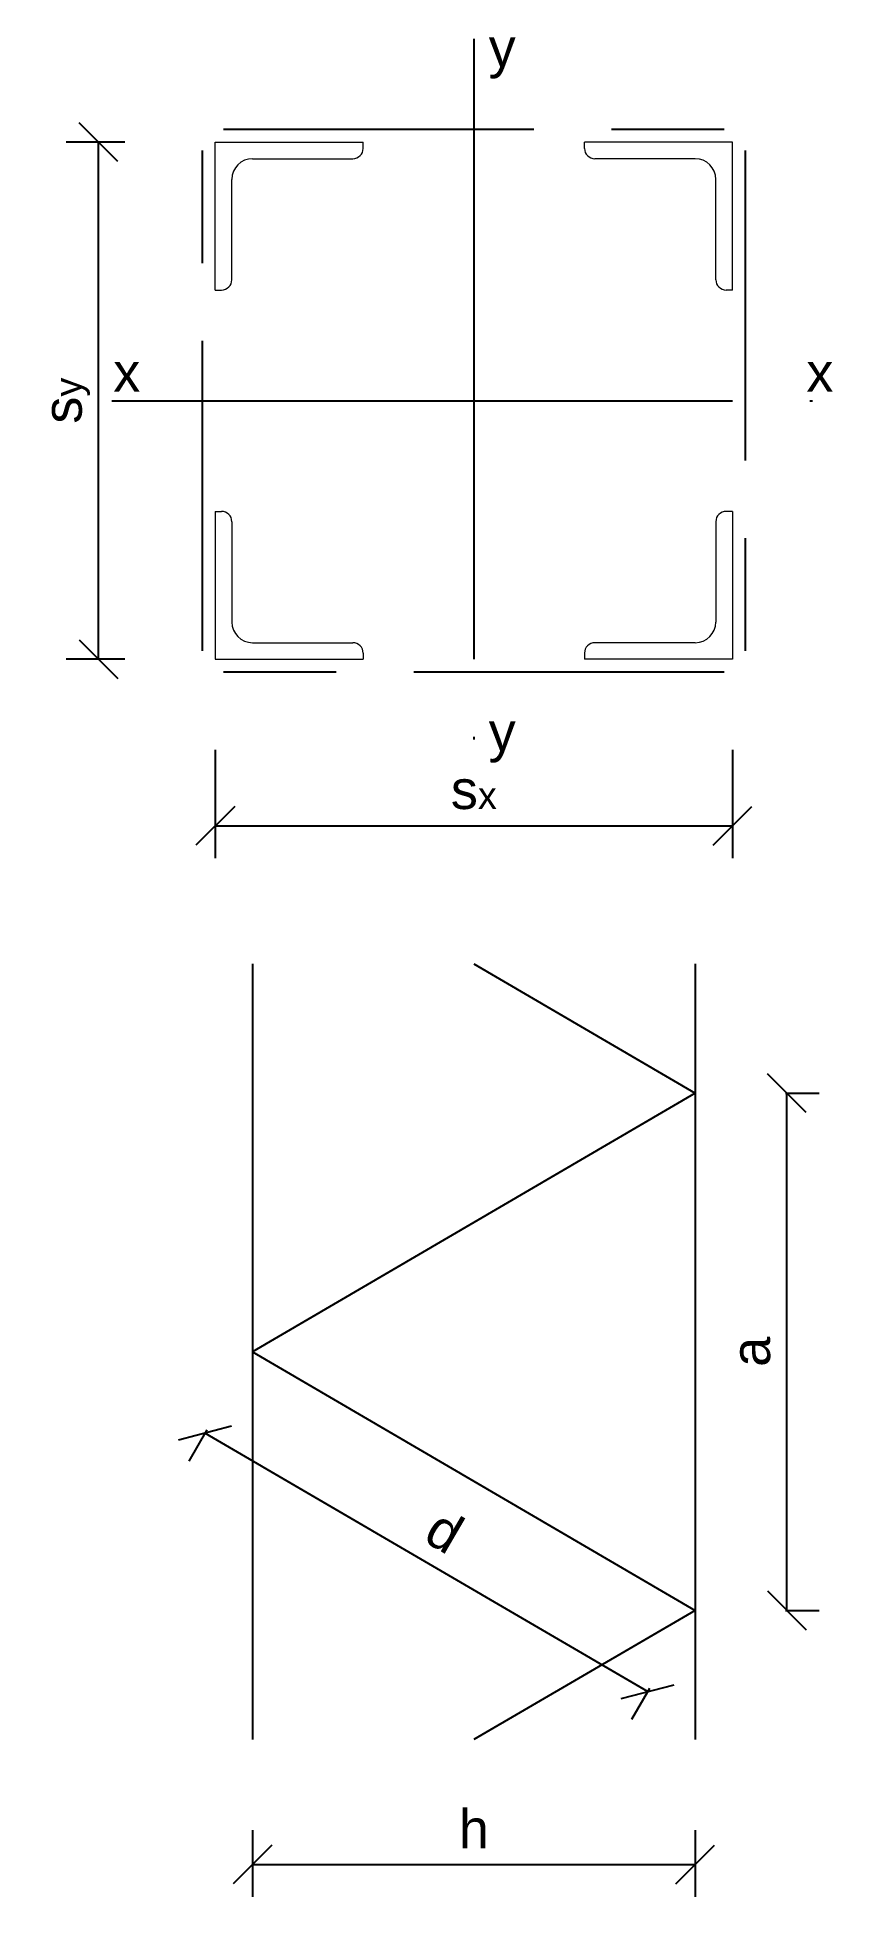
# Model space of a CAD drawing. Header units: millimetres. Extents: x 2414.3 to 2445.1, y 1727.6 to 1799.6.
import ezdxf

# ---------------------------------------------------------------- set-up
doc = ezdxf.new("R2010")
doc.units = ezdxf.units.MM
for name, pattern in [('ACAD_ISO02W100', [15, 12, -3]), ('ACAD_ISO04W100', [30, 24, -3, 0, -3]), ('CONTINUA', [200, 100, 100])]:
    doc.linetypes.add(name, pattern=pattern)
doc.layers.add('00_EST_ANGULARES', color=4, linetype='CONTINUA', lineweight=20)
doc.styles.get("Standard").update_dxf_attribs({"font": 'arial.ttf'})
doc.dimstyles.new('ISO-25', dxfattribs={"dimtxt": 1.5, "dimasz": 1.5, "dimexe": 1.25, "dimexo": 3.5, "dimtad": 1, "dimtxsty": 'Standard', "dimblk": 'OBLIQUE', "dimcen": 2.5, "dimadec": 0, "dimazin": 0, "dimtfac": 1, "dimtmove": 0, "dimatfit": 3, "dimfxl": 1, "dimarcsym": 0})

# ---------------------------------------------------------------- blocks, each defined once
blk = doc.blocks.new('_Oblique')
at = {"color": 0, "linetype": 'ByBlock', "lineweight": -2}
blk.add_line((-0.5, -0.5), (0.5, 0.5), dxfattribs=at)
blk = doc.blocks.new('*D10')
at = {"color": 0, "lineweight": -2, "transparency": 16777216}
for p, q in [((2421.139, 1771.996), (2421.139, 1767.805)), ((2441.139, 1771.996), (2441.139, 1767.805)), ((2421.139, 1769.055), (2441.139, 1769.055))]:
    blk.add_line(p, q, dxfattribs=at)
at = {"layer": 'Defpoints', "color": 0, "transparency": 16777216}
for p in [(2421.139, 1775.496), (2441.139, 1775.496), (2441.139, 1769.055)]:
    blk.add_point(p, dxfattribs=at)
at = {"color": 0, "lineweight": -2, "transparency": 16777216, "xscale": 1.5, "yscale": 1.5, "zscale": 1.5, "rotation": 180}
blk.add_blockref('_Oblique', (2421.139, 1769.055), dxfattribs=at)
at = {"color": 0, "lineweight": -2, "transparency": 16777216, "xscale": 1.5, "yscale": 1.5, "zscale": 1.5}
blk.add_blockref('_Oblique', (2441.139, 1769.055), dxfattribs=at)
at = {"color": 0, "transparency": 16777216, "insert": (2431.139, 1770.442), "char_height": 1.5, "attachment_point": 5}
blk.add_mtext('s{\\H0.7x;\\S^ x;}', dxfattribs=at)
blk = doc.blocks.new('*D11')
at = {"color": 0, "lineweight": -2, "transparency": 16777216}
for p, q in [((2417.639, 1795.496), (2415.372, 1795.496)), ((2416.622, 1775.496), (2416.622, 1795.496)), ((2417.639, 1775.496), (2415.372, 1775.496))]:
    blk.add_line(p, q, dxfattribs=at)
at = {"layer": 'Defpoints', "color": 0, "transparency": 16777216}
for p in [(2416.622, 1795.496), (2421.139, 1795.496), (2421.139, 1775.496)]:
    blk.add_point(p, dxfattribs=at)
at = {"color": 0, "lineweight": -2, "transparency": 16777216, "xscale": 1.5, "yscale": 1.5, "zscale": 1.5}
for p, rotation in [((2416.622, 1795.496), 90), ((2416.622, 1775.496), 270)]:
    blk.add_blockref('_Oblique', p, dxfattribs=dict(at, rotation=rotation))
at = {"color": 0, "transparency": 16777216, "insert": (2415.235, 1785.496), "char_height": 1.5, "attachment_point": 5, "rotation": 90}
blk.add_mtext('s{\\H0.7x;\\S^ y;}', dxfattribs=at)
blk = doc.blocks.new('*D13')
at = {"color": 0, "lineweight": -2, "transparency": 16777216}
for p, q in [((2443.199, 1758.709), (2444.495, 1758.709)), ((2443.245, 1738.709), (2443.245, 1758.709)), ((2443.199, 1738.709), (2444.495, 1738.709))]:
    blk.add_line(p, q, dxfattribs=at)
at = {"layer": 'Defpoints', "color": 0, "transparency": 16777216}
for p in [(2439.699, 1758.709), (2443.245, 1758.709), (2439.699, 1738.709)]:
    blk.add_point(p, dxfattribs=at)
at = {"color": 0, "lineweight": -2, "transparency": 16777216, "xscale": 1.5, "yscale": 1.5, "zscale": 1.5}
for p, rotation in [((2443.245, 1758.709), 90), ((2443.245, 1738.709), 270)]:
    blk.add_blockref('_Oblique', p, dxfattribs=dict(at, rotation=rotation))
at = {"color": 0, "transparency": 16777216, "insert": (2441.857, 1748.709), "char_height": 1.5, "attachment_point": 5, "rotation": 90}
blk.add_mtext('a', dxfattribs=at)
blk = doc.blocks.new('*D14')
at = {"color": 0, "lineweight": -2, "transparency": 16777216}
for p, q in [((2420.813, 1745.687), (2420.111, 1744.485)), ((2420.742, 1745.565), (2437.862, 1735.565)), ((2437.933, 1735.687), (2437.231, 1734.485))]:
    blk.add_line(p, q, dxfattribs=at)
at = {"layer": 'Defpoints', "color": 0, "transparency": 16777216}
for p in [(2422.579, 1748.709), (2439.699, 1738.709), (2437.862, 1735.565)]:
    blk.add_point(p, dxfattribs=at)
at = {"color": 0, "lineweight": -2, "transparency": 16777216, "xscale": 1.5, "yscale": 1.5, "zscale": 1.5}
for p, rotation in [((2420.742, 1745.565), 149.7102803659148), ((2437.862, 1735.565), 329.7102803659148)]:
    blk.add_blockref('_Oblique', p, dxfattribs=dict(at, rotation=rotation))
at = {"color": 0, "transparency": 16777216, "insert": (2430.002, 1741.763), "char_height": 1.5, "attachment_point": 5, "rotation": 329.71028}
blk.add_mtext('d', dxfattribs=at)
blk = doc.blocks.new('*D15')
at = {"color": 0, "lineweight": -2, "transparency": 16777216}
for p, q in [((2422.579, 1730.209), (2422.579, 1727.63)), ((2439.699, 1730.209), (2439.699, 1727.63)), ((2422.579, 1728.88), (2439.699, 1728.88))]:
    blk.add_line(p, q, dxfattribs=at)
at = {"layer": 'Defpoints', "color": 0, "transparency": 16777216}
for p in [(2422.579, 1733.709), (2439.699, 1733.709), (2439.699, 1728.88)]:
    blk.add_point(p, dxfattribs=at)
at = {"color": 0, "lineweight": -2, "transparency": 16777216, "xscale": 1.5, "yscale": 1.5, "zscale": 1.5, "rotation": 180}
blk.add_blockref('_Oblique', (2422.579, 1728.88), dxfattribs=at)
at = {"color": 0, "lineweight": -2, "transparency": 16777216, "xscale": 1.5, "yscale": 1.5, "zscale": 1.5}
blk.add_blockref('_Oblique', (2439.699, 1728.88), dxfattribs=at)
at = {"color": 0, "transparency": 16777216, "insert": (2431.139, 1730.255), "char_height": 1.5, "attachment_point": 5}
blk.add_mtext('h', dxfattribs=at)

msp = doc.modelspace()

# ---------------------------------------------------------------- linework, layer by layer
at = {"linetype": 'ACAD_ISO04W100'}
for p, q in [((2431.139, 1799.496), (2431.139, 1771.496)), ((2417.139, 1785.496), (2445.139, 1785.496))]:
    msp.add_line(p, q, dxfattribs=at)
for p, q in [((2422.579, 1763.709), (2422.579, 1733.709)), ((2431.139, 1763.709), (2439.699, 1758.709)), ((2439.699, 1763.709), (2439.699, 1733.709)), ((2439.699, 1758.709), (2422.579, 1748.709)), ((2422.579, 1748.709), (2439.699, 1738.709)), ((2439.699, 1738.709), (2431.139, 1733.709))]:
    msp.add_line(p, q)
at = {"linetype": 'ACAD_ISO02W100'}
for points in [[(2421.459, 1795.996), (2440.819, 1795.996)], [(2420.639, 1775.816), (2420.639, 1795.176)], [(2441.639, 1795.176), (2441.639, 1775.816)], [(2440.819, 1774.996), (2421.459, 1774.996)]]:
    msp.add_lwpolyline(points, dxfattribs=at)
at = {"layer": '00_EST_ANGULARES'}
for p, q in [((2421.139, 1795.496), (2426.859, 1795.496)), ((2421.139, 1789.776), (2421.139, 1795.496)), ((2426.859, 1795.256), (2426.859, 1795.496)), ((2441.139, 1795.496), (2435.419, 1795.496)), ((2435.419, 1795.256), (2435.419, 1795.496)), ((2441.139, 1789.776), (2441.139, 1795.496)), ((2422.579, 1794.856), (2426.459, 1794.856)), ((2439.699, 1794.856), (2435.819, 1794.856)), ((2421.779, 1790.176), (2421.779, 1794.056)), ((2440.499, 1790.176), (2440.499, 1794.056)), ((2421.139, 1789.776), (2421.379, 1789.776)), ((2441.139, 1789.776), (2440.899, 1789.776)), ((2421.139, 1781.216), (2421.139, 1775.496)), ((2421.139, 1781.216), (2421.379, 1781.216)), ((2441.139, 1781.216), (2440.899, 1781.216)), ((2441.139, 1781.216), (2441.139, 1775.496)), ((2421.779, 1780.816), (2421.779, 1776.936)), ((2440.499, 1780.816), (2440.499, 1776.936)), ((2422.579, 1776.136), (2426.459, 1776.136)), ((2439.699, 1776.136), (2435.819, 1776.136)), ((2421.139, 1775.496), (2426.859, 1775.496)), ((2426.859, 1775.736), (2426.859, 1775.496)), ((2435.419, 1775.736), (2435.419, 1775.496)), ((2441.139, 1775.496), (2435.419, 1775.496))]:
    msp.add_line(p, q, dxfattribs=at)
for centre, radius, start, end in [((2426.459, 1795.256), 0.4, 270, 0), ((2435.819, 1795.256), 0.4, 180, 270), ((2422.579, 1794.056), 0.8, 90, 180), ((2439.699, 1794.056), 0.8, 0, 90), ((2421.379, 1790.176), 0.4, 270, 0), ((2440.899, 1790.176), 0.4, 180, 270), ((2421.379, 1780.816), 0.4, 0, 90), ((2440.899, 1780.816), 0.4, 90, 180), ((2422.579, 1776.936), 0.8, 180, 270), ((2439.699, 1776.936), 0.8, 270, 0), ((2426.459, 1775.736), 0.4, 0, 90), ((2435.819, 1775.736), 0.4, 90, 180)]:
    msp.add_arc(centre, radius, start, end, dxfattribs=at)

# ---------------------------------------------------------------- texts
at = {"char_height": 1.5, "attachment_point": 1}
for s, insert in [('y', (2431.712, 1799.903)), ('x', (2417.192, 1787.342)), ('x', (2444, 1787.342)), ('y', (2431.712, 1773.446))]:
    msp.add_mtext_dynamic_manual_height_columns(s, width=6.78538, gutter_width=12.5, heights=[0], dxfattribs=dict(at, insert=insert))

# ---------------------------------------------------------------- dimensions: what is measured, and where the dimension line sits
for base, p1, p2, text, picture, middle in [((2416.622, 1795.496), (2421.139, 1775.496), (2421.139, 1795.496), 's{\\H0.7x;\\S^ y;}', '*D11', (2415.235, 1785.496)), ((2443.245, 1758.709), (2439.699, 1738.709), (2439.699, 1758.709), 'a', '*D13', (2441.857, 1748.709))]:
    dim = msp.add_linear_dim(base=base, p1=p1, p2=p2, angle=90, text=text, dimstyle='ISO-25')
    dim.commit()
    dim.dimension.update_dxf_attribs({"geometry": picture, "text_midpoint": middle})
for base, p1, p2, text, picture, middle in [((2441.139, 1769.055), (2421.139, 1775.496), (2441.139, 1775.496), 's{\\H0.7x;\\S^ x;}', '*D10', (2431.139, 1770.442)), ((2439.699, 1728.88), (2422.579, 1733.709), (2439.699, 1733.709), 'h', '*D15', (2431.139, 1730.255))]:
    dim = msp.add_linear_dim(base=base, p1=p1, p2=p2, text=text, dimstyle='ISO-25')
    dim.commit()
    dim.dimension.update_dxf_attribs({"geometry": picture, "text_midpoint": middle})
dim = msp.add_aligned_dim(p1=(2422.579, 1748.709), p2=(2439.699, 1738.709), distance=-3.642, text='d', dimstyle='ISO-25')
dim.commit()
dim.dimension.update_dxf_attribs({"geometry": '*D14', "text_midpoint": (2430.002, 1741.763)})

doc.saveas('drawing.dxf')
